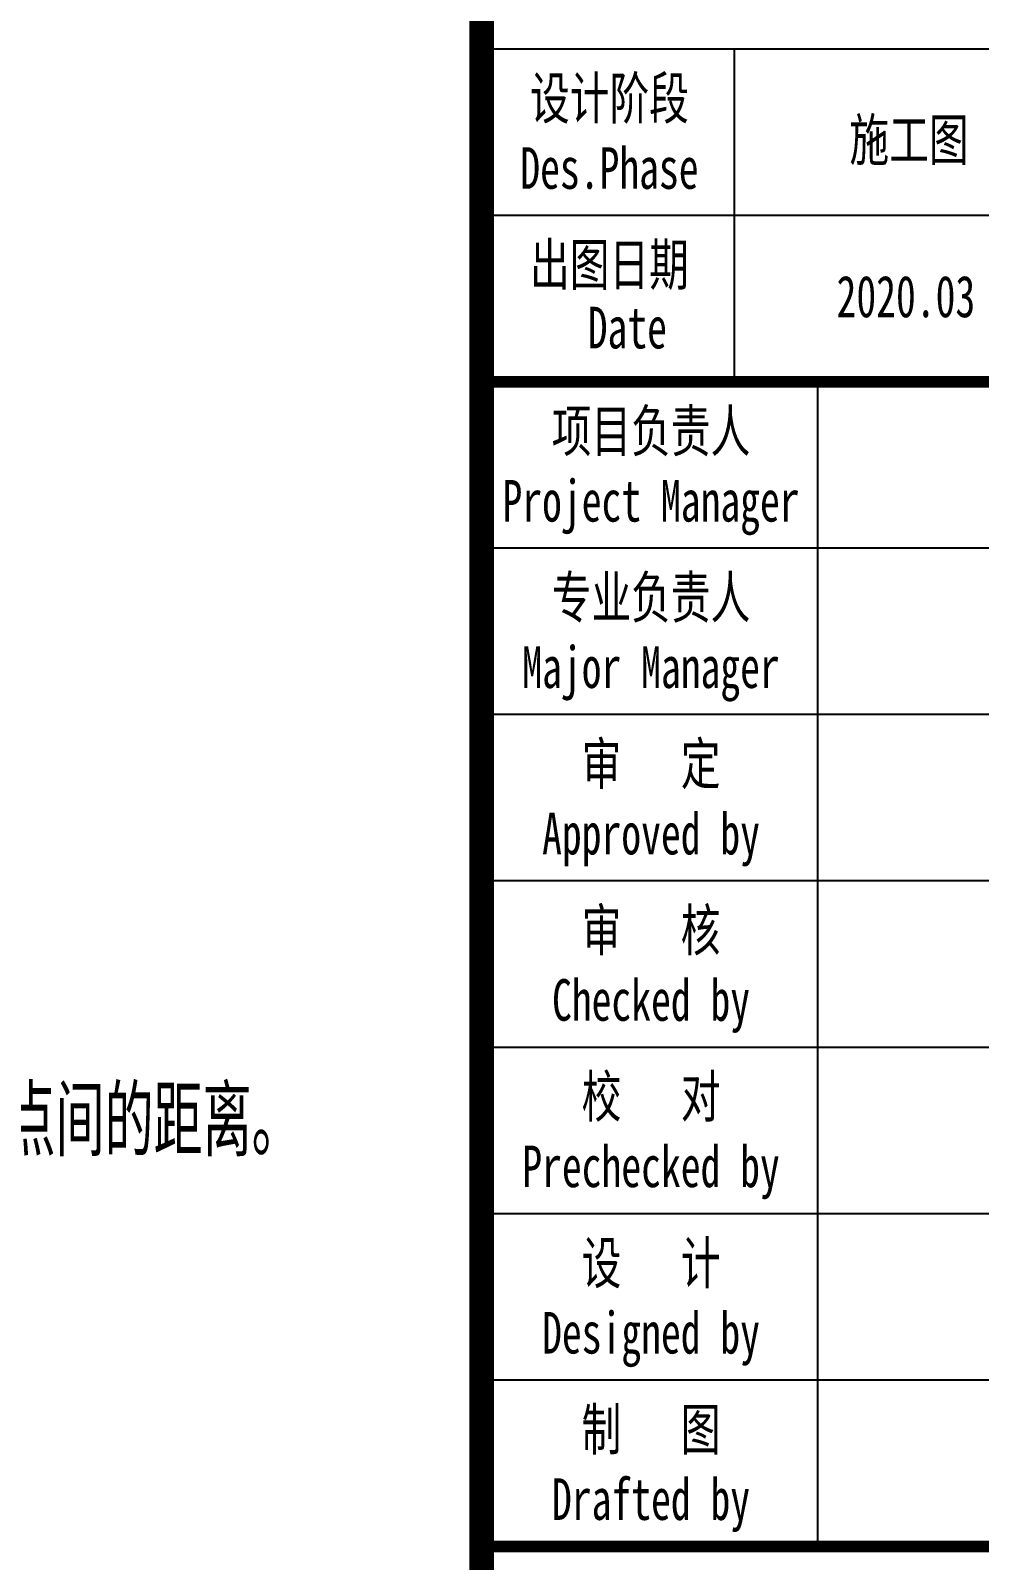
# Model space of a CAD drawing. Extents: x 177291 to 1288761, y 177638 to 322898.
# Drawn here: x 392961 to 399057, y 184489 to 194318 of the extents above; entities that cross this region are included whole.
import ezdxf
from ezdxf.enums import TextEntityAlignment as Align

# ---------------------------------------------------------------- set-up
doc = ezdxf.new("R2010")
doc.units = 0
doc.header["$LTSCALE"] = 1000
doc.layers.add('PUB_TITLE', color=4, linetype='Continuous')
doc.layers.add('TEXT', color=7, linetype='Continuous')
doc.styles.add('_gyy_title_ST', font='', dxfattribs={"width": 0.8})
doc.styles.add('TSSD_Norm', font='tssdeng.shx', dxfattribs={"bigfont": 'hztxt.shx'})
doc.styles.get('_gyy_title_ST').set_extended_font_data('SimSun')

msp = doc.modelspace()

# ---------------------------------------------------------------- linework, layer by layer
at = {"layer": 'PUB_TITLE'}
for p, q in [((403361.2, 194199.63), (395878.05, 194199.63)), ((397481.58, 194199.63), (397481.58, 192061.58)), ((403361.2, 193130.61), (395878.05, 193130.61)), ((398016.09, 192061.58), (398016.09, 184578.43)), ((403361.2, 190992.56), (395878.05, 190992.56)), ((403361.2, 189923.54), (395878.05, 189923.54)), ((403361.2, 188854.52), (395878.05, 188854.52)), ((403361.2, 187785.5), (395878.05, 187785.5)), ((403361.2, 186716.48), (395878.05, 186716.48)), ((403361.2, 185647.46), (395878.05, 185647.46))]:
    msp.add_line(p, q, dxfattribs=at)
at = {"layer": 'PUB_TITLE', "const_width": 159.09}
msp.add_lwpolyline([(395858.46, 239577.88), (403282.74, 239577.88), (403282.74, 178698.82), (395858.46, 178698.82)], close=True, dxfattribs=at)
at = {"layer": 'PUB_TITLE', "const_width": 74.83}
for points in [[(395878.05, 192061.58), (403361.2, 192061.58)], [(395878.05, 184578.43), (403361.2, 184578.43)]]:
    msp.add_lwpolyline(points, dxfattribs=at)

# ---------------------------------------------------------------- texts
at = {"layer": 'PUB_TITLE', "style": '_gyy_title_ST', "width": 0.7}
for s, height, p in [('设计阶段', 267.255, (396679.82, 193750.64)), ('Des.Phase', 267.255, (396679.82, 193301.67)), ('出图日期', 267.255, (396679.82, 192681.62)), ('Date', 267.255, (396794.8, 192276.44)), ('项目负责人', 267.255, (396947.07, 191612.6)), ('Project Manager', 267.2551, (396947.07, 191163.61)), ('专业负责人', 267.255, (396947.07, 190543.57)), ('Major Manager', 267.2551, (396947.07, 190094.59)), ('审   定', 267.255, (396947.09, 189474.55)), ('Approved by', 267.2551, (396947.07, 189025.56)), ('审   核', 267.255, (396947.09, 188405.53)), ('Checked by', 267.255, (396947.07, 187956.54)), ('校   对', 267.255, (396947.09, 187336.51)), ('Prechecked by', 267.2551, (396947.07, 186887.52)), ('设   计', 267.255, (396947.09, 186267.49)), ('Designed by', 267.2551, (396947.07, 185818.5)), ('制   图', 267.255, (396947.09, 185198.47)), ('Drafted by', 267.255, (396947.07, 184749.48))]:
    msp.add_text(s, height=height, dxfattribs=at).set_placement(p, align=Align.CENTER)
at = {"layer": 'PUB_TITLE', "color": 7, "style": '_gyy_title_ST', "width": 0.7}
for s, p in [('施工图', (398604.42, 193482.9)), ('2020.03', (398584.65, 192476.75))]:
    msp.add_text(s, height=267.255, dxfattribs=at).set_placement(p, align=Align.CENTER)
at = {"layer": 'TEXT', "style": 'TSSD_Norm', "width": 0.7}
msp.add_text('3、柱间沉降差：0.002L\x8e0\x8f。其中L\x8e0\x8f是指相邻柱两测点间的距离。', height=450, dxfattribs=at).set_placement((385483.91, 186949.59), align=Align.BOTTOM_LEFT)

doc.saveas('drawing.dxf')
